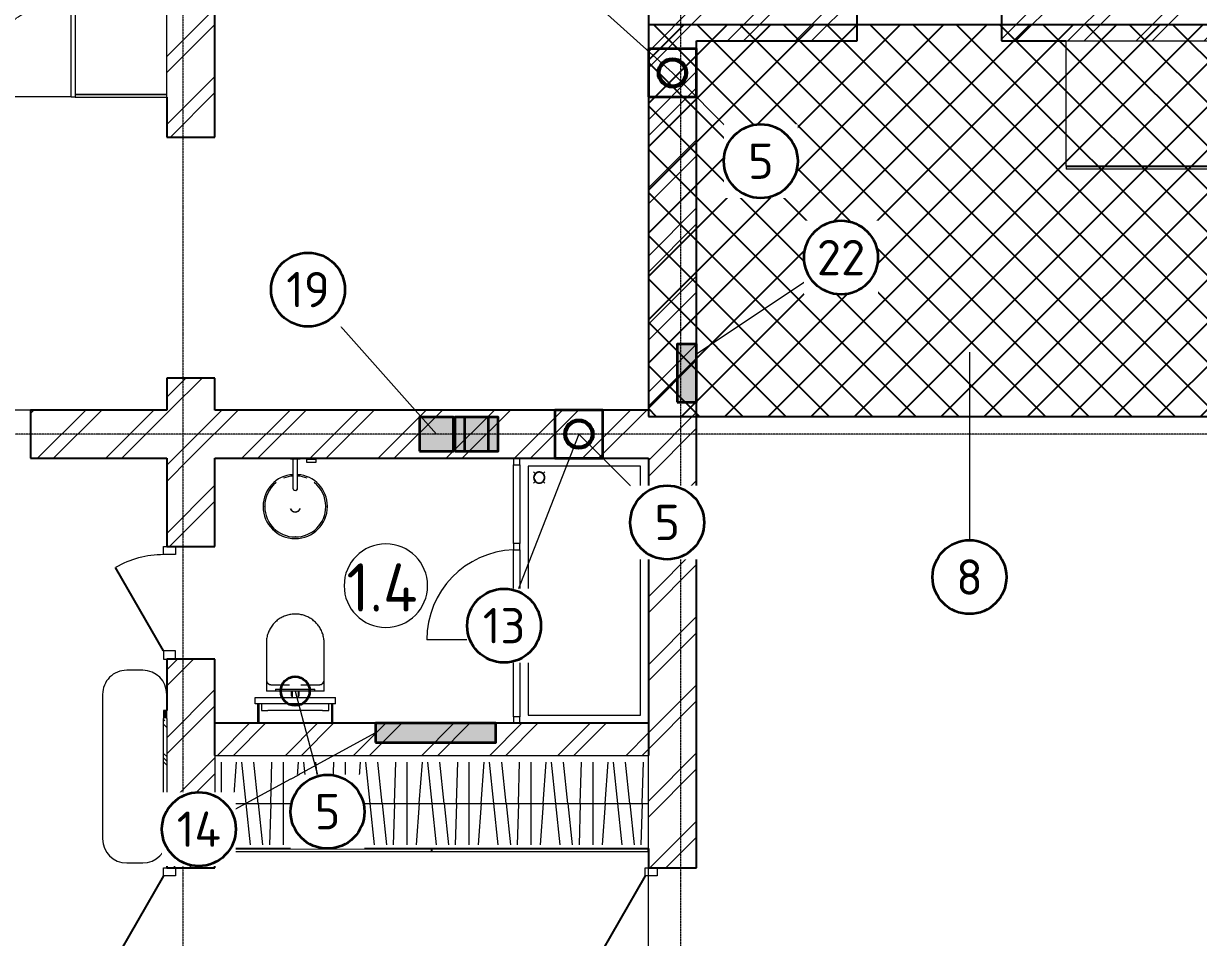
# Model space of a CAD drawing. Header units: millimetres. Extents: x -5016 to 62834, y -6019 to 88916.
# Drawn here: x 8508 to 15827, y 3165 to 8857 of the extents above; entities that cross this region are included whole.
import ezdxf
from ezdxf.enums import TextEntityAlignment as Align

# ---------------------------------------------------------------- set-up
doc = ezdxf.new("R2010")
doc.units = ezdxf.units.MM
doc.linetypes.add('Осевая 12-2-2', pattern=[16, 12, -2, 0, -2])
doc.linetypes.add('Сверху', pattern=[3.96875, 2.38125, -1.5875])
for name, color, linetype, lineweight in [('A-AREA-IDEN', 8, 'Continuous', 13), ('A-DETL-GENF', 9, 'Continuous', 13), ('A-DOOR', 8, 'Continuous', 13), ('A-FLOR', 9, 'Continuous', 13), ('A-GLAZ-CWMG', 8, 'Continuous', 13), ('A-WALL', 8, 'Continuous', 13), ('A-WALL-PATT', 8, 'Continuous', 13), ('I-FURN', 9, 'Continuous', 13), ('P-SANR-FIXT', 9, 'Continuous', 13), ('S-GRID', 8, 'Continuous', 13), ('АР_подложка', 8, 'Continuous', 13), ('ОВ_выноски', 7, 'Continuous', 18), ('ТЗ_ВК', 5, 'Continuous', 35), ('ТЗ_ВК_К', 30, 'Continuous', 35), ('ТЗ_зона', 8, 'Continuous', 25)]:
    doc.layers.add(name, color=color, linetype=linetype, lineweight=lineweight)
doc.styles.add('GOST', font='isocpeur.ttf', dxfattribs={"width": 0.9})
doc.styles.add('GOST Common', font='GOST_Common.ttf', dxfattribs={"height": 300})
pattern_1 = [(45, (0, 0), (-212.132, 212.132), []), (45, (0, 100), (-212.132, 212.132), [])]

# ---------------------------------------------------------------- blocks, each defined once
blk = doc.blocks.new('INT 04 Душевая кабина - INT 04 Душевая кабина-1563465-Этаж 1 - Планировка')
at = {"layer": 'P-SANR-FIXT'}
for p, q in [((300, 400), (-400, 400)), ((-400, 400), (-400, -1150)), ((300, -1150), (300, 400)), ((-354.7, 354.7), (-365, 365)), ((-354.7, 305.3), (-365, 295)), ((-305.3, 354.7), (-295, 365)), ((-305.3, 305.3), (-295, 295)), ((-400, -1150), (300, -1150))]:
    blk.add_line(p, q, dxfattribs=at)
at = {"layer": 'P-SANR-FIXT', "flags": 128}
for points in [[(-295, 330), (-295, 331.4), (-295.1, 332.8), (-295.3, 334.2), (-295.4, 335.6), (-295.7, 337), (-296, 338.3), (-296.4, 339.7), (-296.8, 341), (-297.2, 342.3), (-297.8, 343.6), (-298.3, 344.9), (-299, 346.2), (-299.6, 347.4), (-300.3, 348.6), (-301.1, 349.8), (-301.9, 350.9), (-302.8, 352), (-303.7, 353.1), (-304.6, 354.1), (-305.6, 355.1), (-306.6, 356.1), (-307.7, 357), (-308.8, 357.8), (-309.9, 358.7), (-311.1, 359.5), (-312.3, 360.2), (-313.5, 360.9), (-314.8, 361.5), (-316, 362.1), (-317.3, 362.6), (-318.6, 363.1), (-320, 363.5), (-321.3, 363.9), (-322.7, 364.2), (-324.1, 364.5), (-325.4, 364.7), (-326.8, 364.9), (-328.2, 365), (-329.6, 365), (-331, 365), (-332.4, 364.9), (-333.8, 364.8), (-335.2, 364.6), (-336.6, 364.4), (-338, 364.1), (-339.3, 363.7), (-340.7, 363.3), (-342, 362.9), (-343.3, 362.4), (-344.6, 361.8), (-345.8, 361.2), (-347.1, 360.6), (-348.3, 359.9), (-349.4, 359.1), (-350.6, 358.3), (-351.7, 357.5), (-352.8, 356.6), (-353.8, 355.6), (-354.8, 354.7), (-355.8, 353.6), (-356.7, 352.6), (-357.6, 351.5), (-358.5, 350.4), (-359.2, 349.2), (-360, 348), (-360.7, 346.8), (-361.3, 345.6), (-361.9, 344.3), (-362.5, 343), (-363, 341.7), (-363.4, 340.4), (-363.8, 339.1), (-364.1, 337.7), (-364.4, 336.3), (-364.6, 334.9), (-364.8, 333.5), (-364.9, 332.2), (-365, 330.8), (-365, 330)], [(-365, 330), (-365, 328.6), (-364.9, 327.2), (-364.7, 325.8), (-364.6, 324.4), (-364.3, 323), (-364, 321.7), (-363.6, 320.3), (-363.2, 319), (-362.8, 317.7), (-362.2, 316.4), (-361.7, 315.1), (-361, 313.8), (-360.4, 312.6), (-359.7, 311.4), (-358.9, 310.2), (-358.1, 309.1), (-357.2, 308), (-356.3, 306.9), (-355.4, 305.9), (-354.4, 304.9), (-353.4, 303.9), (-352.3, 303), (-351.2, 302.2), (-350.1, 301.3), (-348.9, 300.5), (-347.7, 299.8), (-346.5, 299.1), (-345.2, 298.5), (-344, 297.9), (-342.7, 297.4), (-341.4, 296.9), (-340, 296.5), (-338.7, 296.1), (-337.3, 295.8), (-335.9, 295.5), (-334.6, 295.3), (-333.2, 295.1), (-331.8, 295), (-330.4, 295), (-329, 295), (-327.6, 295.1), (-326.2, 295.2), (-324.8, 295.4), (-323.4, 295.6), (-322, 295.9), (-320.7, 296.3), (-319.3, 296.7), (-318, 297.1), (-316.7, 297.6), (-315.4, 298.2), (-314.2, 298.8), (-312.9, 299.4), (-311.7, 300.1), (-310.6, 300.9), (-309.4, 301.7), (-308.3, 302.5), (-307.2, 303.4), (-306.2, 304.4), (-305.2, 305.3), (-304.2, 306.4), (-303.3, 307.4), (-302.4, 308.5), (-301.5, 309.6), (-300.8, 310.8), (-300, 312), (-299.3, 313.2), (-298.7, 314.4), (-298.1, 315.7), (-297.5, 317), (-297, 318.3), (-296.6, 319.6), (-296.2, 320.9), (-295.9, 322.3), (-295.6, 323.7), (-295.4, 325.1), (-295.2, 326.5), (-295.1, 327.8), (-295, 329.2), (-295, 330)]]:
    blk.add_lwpolyline(points, dxfattribs=at)
at = {"layer": 'P-SANR-FIXT'}
for radius, start, end in [(35, 0, 180), (35, 180, 0), (33, 0, 180), (33, 180, 0)]:
    blk.add_arc((-330, 330), radius, start, end, dxfattribs=at)
blk = doc.blocks.new('INT 04 Раковина - INT 04 Раковина-1563492-Этаж 1 - Планировка')
at = {"layer": 'P-SANR-FIXT'}
for p, q in [((-200, 1), (-200, -1)), ((-190, -1), (-190, 1)), ((190, 1), (190, -1)), ((200, -1), (200, 1)), ((1, -190), (-1, -190)), ((-1, -200), (1, -200))]:
    blk.add_line(p, q, dxfattribs=at)
for centre, radius, start, end in [((-1, 1), 199, 94.01236, 180), ((-1, 1), 189, 128.57143, 180), ((-1, 1), 189, 94.23501, 112.52588), ((1, 1), 199, 360, 85.93511), ((1, 1), 189, 67.47412, 85.72004), ((1, 1), 189, 360, 51.42857), ((-1, -1), 199, 180, 270), ((-1, -1), 189, 180, 270), ((0, 0), 35, 201.47175, 338.52825), ((0, 0), 33, 207.83742, 332.16258), ((1, -1), 199, 270, 360), ((1, -1), 189, 270, 0)]:
    blk.add_arc(centre, radius, start, end, dxfattribs=at)
blk = doc.blocks.new('INT 04 Смеситель настенный - INT 04 Смеситель настенный-1566558-Этаж 1 - Планировка')
at = {"layer": 'P-SANR-FIXT'}
for p, q in [((-30, 30), (-30, 26)), ((-30, 26), (-29, 26)), ((-30, 26), (30, 26)), ((-15, 26), (-15, -125)), ((15, -125), (15, 26)), ((29, 26), (30, 26)), ((30, 26), (30, 30)), ((70, 30), (70, 26)), ((70, 26), (71, 26)), ((70, 26), (130, 26)), ((70, 24), (70, 6)), ((70, 24), (130, 24)), ((70, 6), (130, 6)), ((72, 26), (72, 24)), ((128, 24), (128, 26)), ((129, 26), (130, 26)), ((130, 26), (130, 30)), ((130, 6), (130, 24))]:
    blk.add_line(p, q, dxfattribs=at)
at = {"layer": 'P-SANR-FIXT', "flags": 128}
for points in [[(-15, -125), (-15, -126.2), (-15, -127.4), (-15, -128.6), (-15, -129.8), (-15, -131), (-15, -132.1), (-15, -133.3), (-15, -134.4), (-15, -135.6), (-15, -136.7), (-15, -137.8), (-15, -138.9), (-15, -139.9), (-15, -140.9), (-15, -141.9), (-15, -142.9), (-15, -143.9), (-15, -144.8), (-15, -145.7), (-15, -146.5), (-15, -147.3), (-15, -148.1), (-15, -148.9), (-15, -149.6), (-15, -150.2), (-15, -150.9), (-15, -151.5), (-15, -152), (-15, -152.5), (-15, -153), (-15, -153.4), (-15, -153.7), (-15, -154.1), (-15, -154.3), (-15, -154.6), (-15, -154.7), (-15, -154.9), (-15, -155), (-15, -155)], [(15, -155), (15, -155), (15, -154.9), (15, -154.8), (15, -154.6), (15, -154.4), (15, -154.1), (15, -153.8), (15, -153.5), (15, -153.1), (15, -152.6), (15, -152.1), (15, -151.6), (15, -151), (15, -150.4), (15, -149.8), (15, -149.1), (15, -148.3), (15, -147.6), (15, -146.7), (15, -145.9), (15, -145), (15, -144.1), (15, -143.2), (15, -142.2), (15, -141.2), (15, -140.2), (15, -139.1), (15, -138.1), (15, -137), (15, -135.9), (15, -134.7), (15, -133.6), (15, -132.4), (15, -131.3), (15, -130.1), (15, -128.9), (15, -127.7), (15, -126.5), (15, -125.3), (15, -125)]]:
    blk.add_lwpolyline(points, dxfattribs=at)
at = {"layer": 'P-SANR-FIXT'}
for start, end in [(165, 255), (180, 360), (285, 20.65302)]:
    blk.add_arc((0, -155), 15, start, end, dxfattribs=at)
blk = doc.blocks.new('INT 04 Сифон - INT 04 Сифон-1566560-Этаж 1 - Планировка')
at = {"layer": 'P-SANR-FIXT'}
for p, q in [((-30, 200), (-30, 196.7)), ((-30, 200), (-15.1, 200)), ((15.3, 200), (30, 200)), ((30, 196.7), (30, 200))]:
    blk.add_line(p, q, dxfattribs=at)
blk = doc.blocks.new('INT 04 Унитаз - Унитаз подвесной Tece TECEspring K 9700997-1563499-Этаж 1 - Планировка')
at = {"layer": 'P-SANR-FIXT'}
for p, q in [((-180, 0), (-180, 0)), ((-180, 0), (-123, 0)), ((-180, 0), (-180, -70)), ((-25, 30), (-25, 0)), ((-20.2, 30), (-25, 30)), ((25, 30), (20.2, 30)), ((25, 0), (25, 30)), ((-180, 0), (-180, -300)), ((-180, -70), (-180, -300)), ((-35.6, -40), (-150, -40)), ((150, -40), (35.4, -40)), ((123, 0), (180, 0)), ((180, -300), (180, 0)), ((180, 0), (180, 0)), ((180, -70), (180, 0)), ((180, -300), (180, -70))]:
    blk.add_line(p, q, dxfattribs=at)
at = {"layer": 'P-SANR-FIXT', "flags": 128}
for points in [[(-150, -40), (-151.2, -40), (-152.4, -40.1), (-153.6, -40.2), (-154.8, -40.4), (-156, -40.6), (-157.1, -40.9), (-158.3, -41.2), (-159.4, -41.5), (-160.6, -41.9), (-161.7, -42.4), (-162.8, -42.9), (-163.9, -43.4), (-164.9, -44), (-165.9, -44.6), (-166.9, -45.2), (-167.9, -45.9), (-168.9, -46.7), (-169.8, -47.4), (-170.7, -48.3), (-171.5, -49.1), (-172.3, -50), (-173.1, -50.9), (-173.9, -51.8), (-174.6, -52.8), (-175.2, -53.8), (-175.9, -54.8), (-176.5, -55.9), (-177, -56.9), (-177.5, -58), (-178, -59.1), (-178.4, -60.3), (-178.7, -61.4), (-179.1, -62.6), (-179.3, -63.7), (-179.6, -64.9), (-179.7, -66.1), (-179.9, -67.3), (-180, -68.5), (-180, -69.7), (-180, -70)], [(180, -70), (180, -68.8), (179.9, -67.6), (179.8, -66.4), (179.6, -65.2), (179.4, -64), (179.1, -62.9), (178.8, -61.7), (178.5, -60.6), (178.1, -59.4), (177.6, -58.3), (177.1, -57.2), (176.6, -56.1), (176, -55.1), (175.4, -54.1), (174.8, -53.1), (174.1, -52.1), (173.3, -51.1), (172.6, -50.2), (171.7, -49.3), (170.9, -48.5), (170, -47.7), (169.1, -46.9), (168.2, -46.1), (167.2, -45.4), (166.2, -44.8), (165.2, -44.1), (164.1, -43.5), (163.1, -43), (162, -42.5), (160.9, -42), (159.7, -41.6), (158.6, -41.3), (157.4, -40.9), (156.3, -40.7), (155.1, -40.4), (153.9, -40.3), (152.7, -40.1), (151.5, -40), (150.3, -40), (150, -40)], [(-180, -300), (-179.9, -307.2), (-179.4, -314.4), (-178.7, -321.5), (-177.7, -328.7), (-176.4, -335.8), (-174.8, -342.8), (-173, -349.7), (-170.9, -356.6), (-168.5, -363.4), (-165.8, -370.1), (-162.9, -376.7), (-159.7, -383.1), (-156.2, -389.4), (-152.5, -395.6), (-148.6, -401.6), (-144.4, -407.5), (-140, -413.2), (-135.3, -418.7), (-130.5, -424), (-125.4, -429.1), (-120.1, -434), (-114.7, -438.7), (-109, -443.2), (-103.2, -447.5), (-97.3, -451.5), (-91.1, -455.2), (-84.8, -458.8), (-78.4, -462), (-71.9, -465), (-65.2, -467.8), (-58.5, -470.2), (-51.6, -472.4), (-44.7, -474.4), (-37.7, -476), (-30.6, -477.4), (-23.5, -478.5), (-16.3, -479.3), (-9.1, -479.8), (-1.9, -480), (5.3, -479.9), (12.4, -479.6), (19.6, -478.9), (26.8, -478), (33.9, -476.8), (40.9, -475.3), (47.9, -473.5), (54.8, -471.5), (61.6, -469.1), (68.3, -466.5), (74.9, -463.7), (81.4, -460.5), (87.7, -457.2), (94, -453.5), (100, -449.6), (105.9, -445.5), (111.7, -441.2), (117.2, -436.6), (122.6, -431.8), (127.8, -426.8), (132.7, -421.6), (137.5, -416.2), (142, -410.6), (146.3, -404.8), (150.4, -398.9), (154.2, -392.8), (157.8, -386.5), (161.2, -380.2), (164.2, -373.7), (167.1, -367), (169.6, -360.3), (171.9, -353.5), (173.9, -346.6), (175.6, -339.6), (177, -332.5), (178.2, -325.4), (179.1, -318.3), (179.7, -311.1), (180, -303.9), (180, -300)], [(-180, -300), (-179.9, -307.2), (-179.5, -314.4), (-178.8, -321.6), (-177.7, -328.7), (-176.5, -335.8), (-174.9, -342.8), (-173, -349.8), (-170.9, -356.6), (-168.5, -363.4), (-165.8, -370.1), (-162.9, -376.7), (-159.7, -383.1), (-156.2, -389.5), (-152.5, -395.6), (-148.6, -401.7), (-144.4, -407.5), (-140, -413.2), (-135.4, -418.7), (-130.5, -424), (-125.4, -429.2), (-120.2, -434.1), (-114.7, -438.8), (-109.1, -443.2), (-103.3, -447.5), (-97.3, -451.5), (-91.1, -455.3), (-84.9, -458.8), (-78.4, -462.1), (-71.9, -465.1), (-65.2, -467.8), (-58.5, -470.3), (-51.6, -472.5), (-44.7, -474.4), (-37.7, -476.1), (-30.6, -477.4), (-23.5, -478.5), (-16.3, -479.3), (-9.1, -479.8), (-1.9, -480), (5.3, -480), (12.4, -479.6), (19.6, -479), (26.8, -478), (33.9, -476.8), (40.9, -475.3), (47.9, -473.6), (54.8, -471.5), (61.6, -469.2), (68.3, -466.6), (74.9, -463.7), (81.4, -460.6), (87.8, -457.2), (94, -453.6), (100.1, -449.7), (106, -445.6), (111.7, -441.2), (117.3, -436.6), (122.6, -431.8), (127.8, -426.8), (132.8, -421.6), (137.5, -416.2), (142.1, -410.6), (146.4, -404.8), (150.4, -398.9), (154.3, -392.8), (157.9, -386.6), (161.2, -380.2), (164.3, -373.7), (167.1, -367), (169.6, -360.3), (171.9, -353.5), (173.9, -346.6), (175.6, -339.6), (177.1, -332.5), (178.2, -325.4), (179.1, -318.3), (179.7, -311.1), (180, -303.9), (180, -300)]]:
    blk.add_lwpolyline(points, dxfattribs=at)
at = {"layer": 'P-SANR-FIXT'}
for centre, start, end in [((-150, -70), 90, 180), ((150, -70), 360, 90)]:
    blk.add_arc(centre, 30, start, end, dxfattribs=at)
blk = doc.blocks.new('INT 04 Инсталяция - Комплект для установки подвесного унитаза_ TECEnov-1563503-Этаж 1 - Планировка')
at = {"layer": 'P-SANR-FIXT'}
for p, q in [((-25, 30), (-25, 0)), ((25, 0), (25, 30))]:
    blk.add_line(p, q, dxfattribs=at)
blk = doc.blocks.new('INT 04 Инсталляция для унитаза - Инсталляция для унитаза-1566561-Этаж 1 - Планировка')
at = {"layer": 'P-SANR-FIXT'}
for p, q in [((-250, 0), (-250, -5)), ((-210, -5), (-210, 0)), ((210, 0), (210, -5)), ((250, -5), (250, 0)), ((-210, -5), (-250, -5)), ((-235, -5), (-235, -120)), ((-225, -120), (-225, -5)), ((250, -5), (210, -5)), ((225, -5), (225, -120)), ((235, -120), (235, -5)), ((-250, -120), (250, -120)), ((-250, -120), (-250, -160)), ((-210, -80), (-210, -120)), ((-170, -80), (-210, -80)), ((-170, -80), (170, -80)), ((210, -80), (170, -80)), ((210, -120), (210, -80)), ((250, -120), (250, -160)), ((250, -160), (-250, -160)), ((-20, -160), (-20, -200)), ((20, -200), (20, -160))]:
    blk.add_line(p, q, dxfattribs=at)
blk = doc.blocks.new('INT 04 К - Клавиша с двумя прямоугольными кнопками-1566562-Этаж 1 - Планировка')
at = {"layer": 'P-SANR-FIXT'}
for p, q in [((0, 0), (246, 0)), ((0, 0), (0, -13)), ((246, -13), (246, 0)), ((246, -13), (0, -13))]:
    blk.add_line(p, q, dxfattribs=at)
blk = doc.blocks.new('Прямоугольный импост - Прямоугольный импост чёрный-1563507-Этаж 1 - Планировка')
at = {"layer": 'A-GLAZ-CWMG'}
for p, q in [((-40, -20), (-40, 20)), ((-40, 20), (0, 20)), ((0, 20), (0, -20)), ((0, -20), (-40, -20))]:
    blk.add_line(p, q, dxfattribs=at)
blk = doc.blocks.new('Прямоугольный импост - Прямоугольный импост чёрный-1563508-Этаж 1 - Планировка')
at = {"layer": 'A-GLAZ-CWMG'}
for p, q in [((0, 20), (-40, 20)), ((-40, 20), (-40, -20)), ((0, -20), (0, 20)), ((-40, -20), (0, -20))]:
    blk.add_line(p, q, dxfattribs=at)
blk = doc.blocks.new('INT 18 Шкаф - INT 18 Шкаф-1563560-Этаж 1 - Планировка')
at = {"layer": 'A-DETL-GENF'}
for p, q in [((-1311.4, 307), (-1311.4, -207)), ((-1234.3, 50), (-1215.5, 307)), ((-1184.1, 307), (-1157.1, 50)), ((-1080, 50), (-1107, 307)), ((-1002.9, 50), (-995, 307)), ((-925.7, 307), (-925.7, -207)), ((-848.6, 50), (-829.7, 307)), ((-798.4, 307), (-771.4, 50)), ((-694.3, 50), (-721.3, 307)), ((-617.1, 50), (-609.3, 307)), ((-540, 307), (-540, -207)), ((-462.9, 50), (-444, 307)), ((-412.7, 307), (-385.7, 50)), ((-308.6, 50), (-335.6, 307)), ((-231.4, 50), (-223.6, 307)), ((-154.3, 307), (-154.3, -207)), ((-77.1, 50), (-58.3, 307)), ((-27, 307), (0, 50)), ((77.1, 50), (50.1, 307)), ((154.3, 50), (162.1, 307)), ((231.4, 307), (231.4, -207)), ((308.6, 50), (327.4, 307)), ((358.7, 307), (385.7, 50)), ((462.9, 50), (435.9, 307)), ((540, 50), (547.9, 307)), ((617.1, 307), (617.1, -207)), ((694.3, 50), (713.1, 307)), ((744.4, 307), (771.4, 50)), ((848.6, 50), (821.6, 307)), ((925.7, 50), (933.6, 307)), ((1002.9, 307), (1002.9, -207)), ((1080, 50), (1098.8, 307)), ((1130.1, 307), (1157.1, 50)), ((1234.3, 50), (1207.3, 307)), ((1311.4, 50), (1319.3, 307)), ((-1350, 50), (-964.3, 50)), ((-1234.3, 50), (-1253.1, -207)), ((-1157.1, 50), (-1130.1, -207)), ((-1080, 50), (-1053, -207)), ((-1002.9, 50), (-1010.7, -207)), ((-964.3, 50), (-578.6, 50)), ((-848.6, 50), (-867.4, -207)), ((-771.4, 50), (-744.4, -207)), ((-694.3, 50), (-667.3, -207)), ((-617.1, 50), (-625, -207)), ((-578.6, 50), (-192.9, 50)), ((-462.9, 50), (-481.7, -207)), ((-385.7, 50), (-358.7, -207)), ((-308.6, 50), (-281.6, -207)), ((-231.4, 50), (-239.3, -207)), ((-192.9, 50), (192.9, 50)), ((-77.1, 50), (-96, -207)), ((0, 50), (27, -207)), ((77.1, 50), (104.1, -207)), ((154.3, 50), (146.4, -207)), ((192.9, 50), (578.6, 50)), ((308.6, 50), (289.7, -207)), ((385.7, 50), (412.7, -207)), ((462.9, 50), (489.9, -207)), ((540, 50), (532.1, -207)), ((578.6, 50), (964.3, 50)), ((694.3, 50), (675.5, -207)), ((771.4, 50), (798.4, -207)), ((848.6, 50), (875.6, -207)), ((925.7, 50), (917.9, -207)), ((964.3, 50), (1350, 50)), ((1080, 50), (1061.2, -207)), ((1157.1, 50), (1184.1, -207)), ((1234.3, 50), (1261.3, -207)), ((1311.4, 50), (1303.6, -207))]:
    blk.add_line(p, q, dxfattribs=at)
at = {"layer": 'I-FURN'}
for p, q in [((-1350, 350), (1350, 350)), ((-1350, 350), (-1350, -230)), ((1350, -230), (1350, 350)), ((1350, -230), (-1350, -230)), ((-1348.5, -232), (-0.8, -232)), ((-1348.5, -232), (-1348.5, -250)), ((-0.8, -250), (-1348.5, -250)), ((-0.8, -250), (-0.8, -232)), ((0.8, -232), (1348.5, -232)), ((0.8, -232), (0.8, -250)), ((1348.5, -250), (0.8, -250)), ((1348.5, -250), (1348.5, -232))]:
    blk.add_line(p, q, dxfattribs=at)
blk = doc.blocks.new('INT 15 Тумба овальная - INT 15 Тумба овальная-1356788-Этаж 1 - Планировка')
at = {"layer": 'I-FURN'}
for p, q in [((450, 200), (-450, 200)), ((-600, 50), (-600, -50)), ((600, -50), (600, 50))]:
    blk.add_line(p, q, dxfattribs=at)
for centre, start, end in [((-450, 50), 90, 180), ((450, 50), 360, 90), ((-450, -50), 180, 270), ((450, -50), 270, 360)]:
    blk.add_arc(centre, 150, start, end, dxfattribs=at)
blk = doc.blocks.new('Прямоугольный импост - Прямоугольный импост чёрный-1563676-Этаж 1 - Планировка')
at = {"layer": 'A-GLAZ-CWMG'}
for p, q in [((13728.2, 9652.6), (13768.2, 9652.6)), ((13728.2, 9212.6), (13728.2, 9652.6)), ((13768.2, 9652.6), (13768.2, 9212.6)), ((13768.2, 9212.6), (13728.2, 9212.6))]:
    blk.add_line(p, q, dxfattribs=at)
blk = doc.blocks.new('INT 19 Дверь межкомнатная одностворчатая - 900 х 2370 _800_ Глухое Л-НАР-1569038-Этаж 1 - Планировка')
at = {"layer": 'A-DOOR', "lineweight": 25}
blk.add_line((400, 170), (-292.8, 570), dxfattribs=at)
at = {"layer": 'A-DOOR'}
for p, q in [((-400, 170), (-450, 170)), ((-450, 170), (-450, 95)), ((-400, 95), (-400, 170)), ((400, 95), (400, 170)), ((400, 170), (450, 170)), ((450, 170), (450, 95)), ((-450, 95), (-400, 95)), ((450, 95), (400, 95))]:
    blk.add_line(p, q, dxfattribs=at)
blk.add_arc((400, 170), 800, 150, 180, dxfattribs=at)
blk = doc.blocks.new('INT 19 Дверь межкомнатная одностворчатая - 900 х 2370 _800_ Глухое Л-НАР-V1-Этаж 1 - Планировка')
at = {"layer": 'A-DOOR', "lineweight": 25}
blk.add_line((400, 170), (-292.8, 570), dxfattribs=at)
at = {"layer": 'A-DOOR'}
for p, q in [((-400, 170), (-450, 170)), ((-450, 150), (-450, 95)), ((-400, 95), (-400, 170)), ((400, 95), (400, 170)), ((400, 170), (450, 170)), ((450, 170), (450, 95)), ((-450, 95), (-400, 95)), ((450, 95), (400, 95))]:
    blk.add_line(p, q, dxfattribs=at)
blk.add_arc((400, 170), 800, 150, 180, dxfattribs=at)
blk = doc.blocks.new('INT 19 Дверь межкомнатная одностворчатая - 700х 2370 _800_ Глухое П-НАР-1569042-Этаж 1 - Планировка')
at = {"layer": 'A-DOOR', "lineweight": 25}
blk.add_line((-300, 170), (219.6, 470), dxfattribs=at)
at = {"layer": 'A-DOOR'}
for p, q in [((-300, 170), (-350, 170)), ((-350, 170), (-350, 95)), ((-300, 95), (-300, 170)), ((300, 95), (300, 170)), ((300, 170), (350, 170)), ((350, 170), (350, 95)), ((-350, 95), (-300, 95)), ((350, 95), (300, 95))]:
    blk.add_line(p, q, dxfattribs=at)
blk.add_arc((-300, 170), 600, 360, 30, dxfattribs=at)
blk = doc.blocks.new('INT 02 Пенал - x2-1564052-Этаж 1 - Планировка')
at = {"layer": 'I-FURN'}
for p, q in [((-284, 0), (-300, 0)), ((-300, 0), (-300, -570)), ((-284, -570), (-284, 0)), ((284, 0), (-284, 0)), ((-284, 0), (-284, -570)), ((300, 0), (284, 0)), ((284, 0), (284, -570)), ((284, -570), (284, 0)), ((300, -570), (300, 0)), ((-300, -570), (-284, -570)), ((-298, -570), (-298, -595)), ((-284, -570), (284, -570)), ((284, -570), (300, -570)), ((298, -595), (298, -570)), ((298, -595), (-298, -595))]:
    blk.add_line(p, q, dxfattribs=at)
at = {"layer": 'I-FURN', "color": 8, "linetype": 'Сверху', "true_color": 0x808080}
blk.add_line((298, -595), (298, -1191), dxfattribs=at)
blk.add_line((298, -595), (298, -1191), dxfattribs=at)
blk.add_arc((298, -595), 596, 180, 270, dxfattribs=at)
blk.add_arc((298, -595), 596, 180, 270, dxfattribs=at)
blk = doc.blocks.new('INT 18 Шкаф - INT 18 Шкаф-1564175-Этаж 1 - Планировка')
at = {"layer": 'I-FURN'}
for p, q in [((-1200, 350), (1200, 350)), ((-1200, 350), (-1200, -430)), ((1200, -430), (1200, 350)), ((1200, -430), (-1200, -430)), ((-1198.5, -432), (-0.8, -432)), ((-1198.5, -432), (-1198.5, -450)), ((-0.8, -450), (-0.8, -432)), ((0.8, -432), (1198.5, -432)), ((0.8, -432), (0.8, -450)), ((1198.5, -450), (1198.5, -432)), ((-0.8, -450), (-1198.5, -450)), ((1198.5, -450), (0.8, -450))]:
    blk.add_line(p, q, dxfattribs=at)
blk = doc.blocks.new('Прямоугольный импост - Прямоугольный импост чёрный-1565361-Этаж 1 - Планировка')
at = {"layer": 'A-GLAZ-CWMG'}
for p, q in [((13728.2, 10252.6), (13768.2, 10252.6)), ((13728.2, 9692.6), (13728.2, 10252.6)), ((13768.2, 10252.6), (13768.2, 9692.6)), ((13768.2, 9692.6), (13728.2, 9692.6))]:
    blk.add_line(p, q, dxfattribs=at)
blk = doc.blocks.new('Прямоугольный импост - Прямоугольный импост чёрный-1565330-Этаж 1 - Планировка')
at = {"layer": 'A-GLAZ-CWMG'}
for p, q in [((-20, -20), (-20, 20)), ((-20, 20), (20, 20)), ((20, 20), (20, -20)), ((20, -20), (-20, -20))]:
    blk.add_line(p, q, dxfattribs=at)
blk = doc.blocks.new('Дверь-Витраж-Одинарная-Остекление - Дверь-Витраж-Одинарная-Остекление-1565363-Этаж 1 - Планировка')
at = {"layer": 'A-DOOR'}
blk.add_line((280, -20), (280, -560), dxfattribs=at)
blk.add_arc((280, 0), 560, 182.0567, 270, dxfattribs=at)
blk = doc.blocks.new('Прямоугольный импост - Прямоугольный импост чёрный-1565364-Этаж 1 - Планировка')
at = {"layer": 'A-GLAZ-CWMG'}
for p, q in [((13728.2, 10782.6), (13768.2, 10782.6)), ((13728.2, 10292.6), (13728.2, 10782.6)), ((13768.2, 10782.6), (13768.2, 10292.6)), ((13768.2, 10292.6), (13728.2, 10292.6))]:
    blk.add_line(p, q, dxfattribs=at)
blk = doc.blocks.new('FP_18-Этаж 1 - Планировка')
at = {"layer": 'I-FURN', "true_color": 0xf4f4f4}
blk.add_hatch(color=7, dxfattribs=at).paths.add_polyline_path([(-300, 0), (-350, 0), (-350, -20), (-300, -20)])
blk = doc.blocks.new('FP_19-Этаж 1 - Планировка')
at = {"layer": 'I-FURN', "true_color": 0xf4f4f4}
blk.add_hatch(color=7, dxfattribs=at).paths.add_polyline_path([(350, -20), (350, 0), (300, 0), (300, -20), (348.3, -20)])
blk = doc.blocks.new('FP_20-Этаж 1 - Планировка')
at = {"layer": 'I-FURN'}
blk.add_line((-350, 0), (-350, -20), dxfattribs=at)
blk = doc.blocks.new('FP_21-Этаж 1 - Планировка')
at = {"layer": 'I-FURN'}
blk.add_line((350, -20), (350, 0), dxfattribs=at)
blk = doc.blocks.new('INT 03 Зеркало - Зеркало-1566474-Этаж 1 - Планировка')
at = {"layer": 'I-FURN', "true_color": 0x808080}
h = blk.add_hatch(dxfattribs=at)
h.set_pattern_fill('FP_2', color=8, style=0, pattern_type=2)
h.set_pattern_definition([(225, (551.7, -90), (-630, -6e-14), [61.16, -829.8]), (225, (567.4, -49.8), (-630, -6e-14), [180, -710.96]), (225, (525.2, -63.5), (-630, -6e-14), [61.16, -829.8]), (225, (341.7, -187.8), (-630, -6e-14), [61.16, -829.8]), (225, (378.6, -126.4), (-630, -6e-14), [210, -680.96]), (225, (351.5, -125), (-630, -6e-14), [112.5, -778.46]), (225, (176.7, -45), (-630, -6e-14), [124.8, -766.16]), (225, (164.44, -32.75), (-630, -6e-14), [204.13, -686.82]), (225, (118.04, -50.63), (-630, -6e-14), [79.34, -811.62]), (225, (551.7, -420), (-630, -6e-14), [61.16, -829.8]), (225, (550.54, -396.65), (-630, -6e-14), [156.2, -734.76]), (225, (561.5, -357.2), (-630, -6e-14), [112.5, -778.46]), (225, (316.9, -493), (-630, -6e-14), [61.16, -829.8]), (225, (359.2, -426.2), (-630, -6e-14), [217.65, -673.3]), (225, (299.95, -456.94), (-630, -6e-14), [74.67, -816.28]), (225, (131.7, -420), (-630, -6e-14), [112.5, -778.46]), (225, (168.6, -358.6), (-630, -6e-14), [210, -680.96]), (225, (118.04, -380.63), (-630, -6e-14), [79.34, -811.62])])
h.paths.add_polyline_path([(300, 0), (-300, 0), (-300, -20), (300, -20)])
at = {"layer": 'I-FURN'}
for p, q in [((-300, 0), (-350, 0)), ((-300, 0), (300, 0)), ((350, 0), (300, 0)), ((-350, -20), (-300, -20)), ((300, -20), (-300, -20)), ((300, -20), (350, -20))]:
    blk.add_line(p, q, dxfattribs=at)
for name in ['FP_18-Этаж 1 - Планировка', 'FP_20-Этаж 1 - Планировка', 'FP_19-Этаж 1 - Планировка', 'FP_21-Этаж 1 - Планировка']:
    blk.add_blockref(name, (0, 0), dxfattribs=at)
blk = doc.blocks.new('INT Марка помещения - Номер помещения _ Площадь _ Имя-1615504-Этаж 1 - Планировка')
at = {"layer": 'A-AREA-IDEN'}
for start, end in [(360, 180), (180, 360)]:
    blk.add_arc((0, 0), 2.6, start, end, dxfattribs=at)
blk = doc.blocks.new('АР_plan1')
at = {"layer": 'A-WALL-PATT', "lineweight": 9}
h = blk.add_hatch(dxfattribs=at)
h.set_pattern_fill('FP_1', color=256, style=0, pattern_type=2)
h.set_pattern_definition(pattern_1)
h.paths.add_polyline_path([(11568.2, 5972.6), (11868.2, 5972.6), (11868.2, 7372.6), (11568.2, 7372.6)])
h.paths.add_polyline_path([(11680.5, 8272.6), (11868.2, 8272.6), (11868.2, 9572.6), (11568.2, 9572.6), (11568.2, 8272.6)])
h.paths.add_polyline_path([(11568.2, 10272.6), (11868.2, 10272.6), (11868.2, 10822.6), (11568.2, 10822.6)])
h.paths.add_polyline_path([(11868.2, 11122.6), (11868.2, 11322.6), (11568.2, 11322.6), (11568.2, 11122.6)])
h.paths.add_polyline_path([(11568.2, 12822.6), (11868.2, 12822.6), (11868.2, 18272.6), (11568.2, 18272.6), (11568.2, 12924.3)])
h = blk.add_hatch(dxfattribs=at)
h.set_pattern_fill('FP_1', color=256, style=0, pattern_type=2)
h.set_pattern_definition(pattern_1)
h.paths.add_polyline_path([(14868.2, 5972.6), (14868.2, 7372.6), (14568.2, 7372.6), (14568.2, 5972.6)])
h.paths.add_polyline_path([(14868.2, 8272.6), (14868.2, 13947.6), (14568.2, 13947.6), (14568.2, 8272.6)])
h.paths.add_polyline_path([(14568.2, 15447.6), (14868.2, 15447.6), (14868.2, 18272.6), (14568.2, 18272.6), (14568.2, 15872.6)])
h = blk.add_hatch(dxfattribs=at)
h.set_pattern_fill('FP_1', color=256, style=0, pattern_type=2)
h.set_pattern_definition(pattern_1)
h.paths.add_polyline_path([(21968.2, 13422.6), (21968.2, 13722.6), (16768.2, 13722.6), (16768.2, 13422.6), (20706.2, 13422.6)])
h.paths.add_polyline_path([(15868.2, 13422.6), (15868.2, 13722.6), (14868.2, 13722.6), (14868.2, 13422.6), (14929.8, 13422.6)])
h = blk.add_hatch(dxfattribs=at)
h.set_pattern_fill('FP_1', color=256, style=0, pattern_type=2)
h.set_pattern_definition(pattern_1)
h.paths.add_polyline_path([(14568.2, 10822.6), (14568.2, 11122.6), (10718.2, 11122.6), (10718.2, 10822.6), (14207.7, 10822.6)])
h.paths.add_polyline_path([(9153.3, 10822.6), (9218.2, 10822.6), (9218.2, 11122.6), (7268.2, 11122.6), (7268.2, 10822.6), (9048.2, 10822.6)])
h.paths.add_polyline_path([(6368.2, 10822.6), (6368.2, 11122.6), (2368.2, 11122.6), (2368.2, 10822.6), (6265.1, 10822.6)])
h = blk.add_hatch(dxfattribs=at)
h.set_pattern_fill('FP_1', color=256, style=0, pattern_type=2)
h.set_pattern_definition(pattern_1)
h.paths.add_polyline_path([(14568.2, 8972.6), (14568.2, 9172.6), (11868.2, 9172.6), (11868.2, 8972.6), (13485.7, 8972.6)])
at = {"layer": 'A-FLOR'}
for p, q in [((10718.2, 11122.6), (9218.2, 11122.6)), ((14568.2, 7372.6), (14568.2, 8272.6))]:
    blk.add_line(p, q, dxfattribs=at)
at = {"layer": 'A-WALL', "lineweight": 25}
for p, q in [((11868.2, 12822.6), (11868.2, 19972.6)), ((14568.2, 13947.6), (14568.2, 11122.6)), ((15868.2, 13422.6), (15868.2, 13722.6)), ((16768.2, 13722.6), (16768.2, 13422.6)), ((14868.2, 8272.6), (14868.2, 13422.6)), ((14868.2, 13422.6), (15868.2, 13422.6)), ((16768.2, 13422.6), (17168.2, 13422.6)), ((11568.2, 13072.6), (11568.2, 12822.6)), ((11568.2, 12822.6), (11868.2, 12822.6)), ((11568.2, 11322.6), (11568.2, 11122.6)), ((11868.2, 11322.6), (11568.2, 11322.6)), ((11868.2, 11122.6), (11868.2, 11322.6)), ((11568.2, 11122.6), (10718.2, 11122.6)), ((10718.2, 11122.6), (10718.2, 10822.6)), ((14568.2, 11122.6), (11868.2, 11122.6)), ((10718.2, 10822.6), (11568.2, 10822.6)), ((11568.2, 10822.6), (11568.2, 10272.6)), ((11868.2, 10822.6), (14568.2, 10822.6)), ((11868.2, 10272.6), (11868.2, 10822.6)), ((14568.2, 10822.6), (14568.2, 8972.6)), ((11568.2, 10272.6), (11868.2, 10272.6)), ((11568.2, 9572.6), (11568.2, 9252.6)), ((11868.2, 9572.6), (11568.2, 9572.6)), ((11868.2, 8972.6), (11868.2, 9572.6)), ((14568.2, 9172.6), (11868.2, 9172.6)), ((11568.2, 8552.6), (11568.2, 8272.6)), ((11868.2, 8272.6), (11868.2, 8392.6)), ((14568.2, 8392.6), (14568.2, 8272.6)), ((11568.2, 8272.6), (11868.2, 8272.6)), ((14568.2, 8272.6), (14868.2, 8272.6))]:
    blk.add_line(p, q, dxfattribs=at)
at = {"layer": 'S-GRID', "color": 251, "linetype": 'Осевая 12-2-2', "true_color": 0x646464}
for p, q in [((11668.2, 22574.8), (11668.2, -1346.2)), ((14768.2, 22574.8), (14768.2, -1346.2)), ((23375.6, 10972.6), (-1176.1, 10972.6))]:
    blk.add_line(p, q, dxfattribs=at)
at = {"layer": 'A-AREA-IDEN', "xscale": 99.99999999999993, "yscale": 99.99999999999993, "zscale": 99.99999999999993}
blk.add_blockref('INT Марка помещения - Номер помещения _ Площадь _ Имя-1615504-Этаж 1 - Планировка', (12932.7, 10029.4), dxfattribs=at)
at = {"layer": 'A-DOOR', "lineweight": 25, "rotation": 89.99999999999993}
for name, p in [('INT 19 Дверь межкомнатная одностворчатая - 700х 2370 _800_ Глухое П-НАР-1569042-Этаж 1 - Планировка', (11718.2, 9922.6)), ('INT 19 Дверь межкомнатная одностворчатая - 900 х 2370 _800_ Глухое Л-НАР-1569038-Этаж 1 - Планировка', (11718.2, 7822.6)), ('INT 19 Дверь межкомнатная одностворчатая - 900 х 2370 _800_ Глухое Л-НАР-V1-Этаж 1 - Планировка', (14718.2, 7822.6))]:
    blk.add_blockref(name, p, dxfattribs=at)
at = {"layer": 'A-DOOR', "rotation": 269.9999999999999}
blk.add_blockref('Дверь-Витраж-Одинарная-Остекление - Дверь-Витраж-Одинарная-Остекление-1565363-Этаж 1 - Планировка', (13748.2, 9972.6), dxfattribs=at)
at = {"layer": 'A-GLAZ-CWMG', "rotation": 89.99999999999991}
blk.add_blockref('Прямоугольный импост - Прямоугольный импост чёрный-1563508-Этаж 1 - Планировка', (13748.2, 10822.6), dxfattribs=at)
at = {"layer": 'A-GLAZ-CWMG'}
for name in ['Прямоугольный импост - Прямоугольный импост чёрный-1565364-Этаж 1 - Планировка', 'Прямоугольный импост - Прямоугольный импост чёрный-1565361-Этаж 1 - Планировка', 'Прямоугольный импост - Прямоугольный импост чёрный-1563676-Этаж 1 - Планировка']:
    blk.add_blockref(name, (0, 0), dxfattribs=at)
at = {"layer": 'A-GLAZ-CWMG', "extrusion": (0, 0, -1), "rotation": 270.0000000000001}
for name, p in [('Прямоугольный импост - Прямоугольный импост чёрный-1565330-Этаж 1 - Планировка', (-13748.2, 10272.6)), ('Прямоугольный импост - Прямоугольный импост чёрный-1565330-Этаж 1 - Планировка', (-13748.2, 9672.6)), ('Прямоугольный импост - Прямоугольный импост чёрный-1563507-Этаж 1 - Планировка', (-13748.2, 9172.6))]:
    blk.add_blockref(name, p, dxfattribs=at)
at = {"layer": 'I-FURN'}
for name, p, rotation in [('INT 02 Пенал - x2-1564052-Этаж 1 - Планировка', (11568.2, 13372.6), 270), ('INT 15 Тумба овальная - INT 15 Тумба овальная-1356788-Этаж 1 - Планировка', (11368.2, 8902.6), 89.9999999999999), ('INT 03 Зеркало - Зеркало-1566474-Этаж 1 - Планировка', (11568.2, 8902.6), 270.0000000000007)]:
    blk.add_blockref(name, p, dxfattribs=dict(at, rotation=rotation))
for name, p in [('INT 18 Шкаф - INT 18 Шкаф-1564175-Этаж 1 - Планировка', (18368.2, 13072.6)), ('INT 18 Шкаф - INT 18 Шкаф-1563560-Этаж 1 - Планировка', (13218.2, 8622.6))]:
    blk.add_blockref(name, p, dxfattribs=at)
at = {"layer": 'P-SANR-FIXT'}
for name, p in [('INT 04 Смеситель настенный - INT 04 Смеситель настенный-1566558-Этаж 1 - Планировка', (12368.2, 10792.6)), ('INT 04 Душевая кабина - INT 04 Душевая кабина-1563465-Этаж 1 - Планировка', (14218.2, 10372.6)), ('INT 04 Раковина - INT 04 Раковина-1563492-Этаж 1 - Планировка', (12368.2, 10522.6)), ('INT 04 Сифон - INT 04 Сифон-1566560-Этаж 1 - Планировка', (12368.2, 10522.6))]:
    blk.add_blockref(name, p, dxfattribs=at)
at = {"layer": 'P-SANR-FIXT', "rotation": 180}
for name, p in [('INT 04 Унитаз - Унитаз подвесной Tece TECEspring K 9700997-1563499-Этаж 1 - Планировка', (12368.2, 9372.6)), ('INT 04 Инсталляция для унитаза - Инсталляция для унитаза-1566561-Этаж 1 - Планировка', (12368.2, 9172.6)), ('INT 04 К - Клавиша с двумя прямоугольными кнопками-1566562-Этаж 1 - Планировка', (12491.2, 9372.6)), ('INT 04 Инсталяция - Комплект для установки подвесного унитаза_ TECEnov-1563503-Этаж 1 - Планировка', (12368.2, 9372.6))]:
    blk.add_blockref(name, p, dxfattribs=at)
at = {"layer": 'A-AREA-IDEN', "insert": (12687.3, 10168.2), "char_height": 300, "width": 601.266, "attachment_point": 1, "style": 'GOST Common'}
blk.add_mtext('1.4', dxfattribs=at)

msp = doc.modelspace()

# ---------------------------------------------------------------- block references
at = {"layer": 'АР_подложка'}
msp.add_blockref('АР_plan1', (-2168, -4673), dxfattribs=at)

# ---------------------------------------------------------------- next in the draw order: hatches: boundary and pattern name
at = {"layer": 'ТЗ_ВК'}
for points in [[(12580, 6500), (12700, 6500), (12700, 6860), (12580, 6860)], [(10975, 6195), (11185, 6195), (11185, 6405), (10975, 6405)], [(11195, 6195), (11405, 6195), (11405, 6405), (11195, 6405)], [(11255, 6195), (11465, 6195), (11465, 6405), (11255, 6405)], [(10700, 4380), (11450, 4380), (11450, 4500), (10700, 4500)]]:
    msp.add_hatch(color=5, dxfattribs=at).paths.add_polyline_path(points)
at = {"layer": 'ТЗ_зона'}
h = msp.add_hatch(dxfattribs=at)
h.set_pattern_fill('ANSI37', scale=60)
h.paths.add_polyline_path([(12400, 6410), (19880, 6410), (19880, 8850), (12400, 8850)])

# ---------------------------------------------------------------- next in the draw order: linework, layer by layer
at = {"layer": 'ОВ_выноски'}
for points in [[(12550, 8550), (11721, 9296.1)], [(12550, 8550), (12937.4, 8162.6)], [(12700, 6800), (13408.6, 7272.4)], [(11080, 6300), (10432.8, 7028.1)], [(14400, 6810), (14400, 5640)], [(11967, 6300), (11584.7, 5321.4)], [(11967, 6300), (12354.4, 5912.6)], [(10200, 4700), (10341.8, 4170.8)]]:
    msp.add_lwpolyline(points, dxfattribs=at)
at = {"layer": 'ТЗ_ВК'}
for points in [[(12580, 6500), (12700, 6500), (12700, 6860), (12580, 6860)], [(10975, 6195), (11185, 6195), (11185, 6405), (10975, 6405)], [(11195, 6195), (11405, 6195), (11405, 6405), (11195, 6405)], [(11255, 6195), (11465, 6195), (11465, 6405), (11255, 6405)], [(10700, 4380), (11450, 4380), (11450, 4500), (10700, 4500)]]:
    msp.add_lwpolyline(points, close=True, dxfattribs=at)
at = {"layer": 'ТЗ_ВК_К'}
for points in [[(12400, 8400), (12700, 8400), (12700, 8700), (12400, 8700)], [(11817, 6150), (12117, 6150), (12117, 6450), (11817, 6450)]]:
    msp.add_lwpolyline(points, close=True, dxfattribs=at)
for centre, radius in [((12550, 8550), 90), ((12550, 8550), 80), ((11967, 6300), 90), ((11967, 6300), 80), ((10200, 4700), 90)]:
    msp.add_circle(centre, radius, dxfattribs=at)
at = {"layer": 'ТЗ_зона'}
msp.add_lwpolyline([(12400, 6410), (19880, 6410), (19880, 8850), (12400, 8850)], close=True, dxfattribs=at)

# ---------------------------------------------------------------- next in the draw order: wipeouts: each hides what was drawn before it
for points in [[(12870, 7770), (13330, 7770), (13330, 8230), (12870, 8230)], [(13370, 7170), (13830, 7170), (13830, 7630), (13370, 7630)], [(10050, 6970), (10510, 6970), (10510, 7430), (10050, 7430)], [(12287, 5520), (12747, 5520), (12747, 5980), (12287, 5980)], [(14170, 5180), (14630, 5180), (14630, 5640), (14170, 5640)], [(11271, 4877.2), (11731, 4877.2), (11731, 5337.2), (11271, 5337.2)], [(10171.3, 3718.7), (10631.3, 3718.7), (10631.3, 4178.7), (10171.3, 4178.7)]]:
    msp.add_wipeout(points)

# ---------------------------------------------------------------- next in the draw order: linework, layer by layer
at = {"layer": 'ОВ_выноски'}
msp.add_lwpolyline([(10700, 4440), (9801.9, 3950.1)], dxfattribs=at)
at = {"layer": 'ТЗ_ВК'}
for centre in [(13600, 7400), (10280, 7200), (14400, 5410)]:
    msp.add_circle(centre, 230, dxfattribs=at)
at = {"layer": 'ТЗ_ВК_К'}
for centre in [(13100, 8000), (12517, 5750), (11501, 5107.2), (10401.3, 3948.7)]:
    msp.add_circle(centre, 230, dxfattribs=at)

# ---------------------------------------------------------------- next in the draw order: texts
at = {"layer": 'ТЗ_ВК', "style": 'GOST'}
for s, p in [('22', (13600, 7400)), ('19', (10280, 7200)), ('8', (14400, 5410))]:
    msp.add_text(s, height=220, dxfattribs=at).set_placement(p, align=Align.MIDDLE_CENTER)
at = {"layer": 'ТЗ_ВК_К', "style": 'GOST'}
for s, p in [('5', (13100, 8000)), ('5', (12517, 5750)), ('13', (11501, 5107.2)), ('5', (10401.3, 3948.7))]:
    msp.add_text(s, height=220, dxfattribs=at).set_placement(p, align=Align.MIDDLE_CENTER)

# ---------------------------------------------------------------- next in the draw order: wipeouts: each hides what was drawn before it
msp.add_wipeout([(9370, 3610), (9830, 3610), (9830, 4070), (9370, 4070)])

# ---------------------------------------------------------------- next in the draw order: linework, layer by layer
at = {"layer": 'ТЗ_ВК'}
msp.add_circle((9600, 3840), 230, dxfattribs=at)

# ---------------------------------------------------------------- next in the draw order: texts
at = {"layer": 'ТЗ_ВК', "style": 'GOST'}
msp.add_text('14', height=220, dxfattribs=at).set_placement((9600, 3840), align=Align.MIDDLE_CENTER)

doc.saveas('drawing.dxf')
